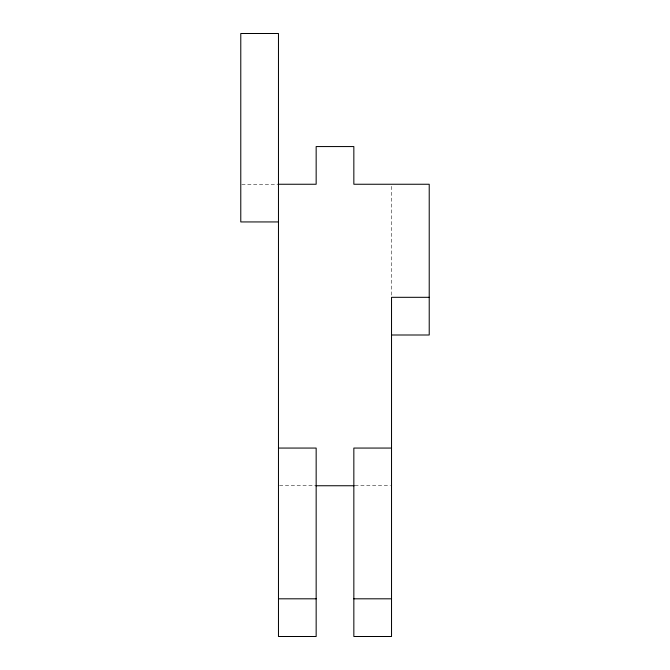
<?xml version="1.0" encoding="UTF-8"?>
<svg xmlns="http://www.w3.org/2000/svg" width="670" height="670" viewBox="0 0 670 670"><rect width="100%" height="100%" fill="white"/><g stroke="black" fill="none" stroke-linecap="round" stroke-linejoin="round"><path stroke-width="0.5" stroke-dasharray="3.35 2.51" d="M241.803 184.25L277.447 184.25M279.491 485.75L315.135 485.75M354.891 485.75L390.493 485.75M391.531 186.327L391.531 295.495"/><path stroke-width="1" d="M277.95 184.25L316.156 184.25L316.156 146.562L353.844 146.562L353.844 184.25L429.219 184.25L429.219 335L391.531 335M278.469 221.938L240.781 221.938L240.781 33.5L278.469 33.5L278.469 636.5L316.156 636.5L316.156 448.062L278.469 448.062M429.219 297.312L391.531 297.312L391.531 636.5L353.844 636.5L353.844 448.062L391.531 448.062M315.813 485.75L354.187 485.75M278.469 598.812L316.156 598.812M353.844 598.812L391.531 598.812"/></g></svg>
